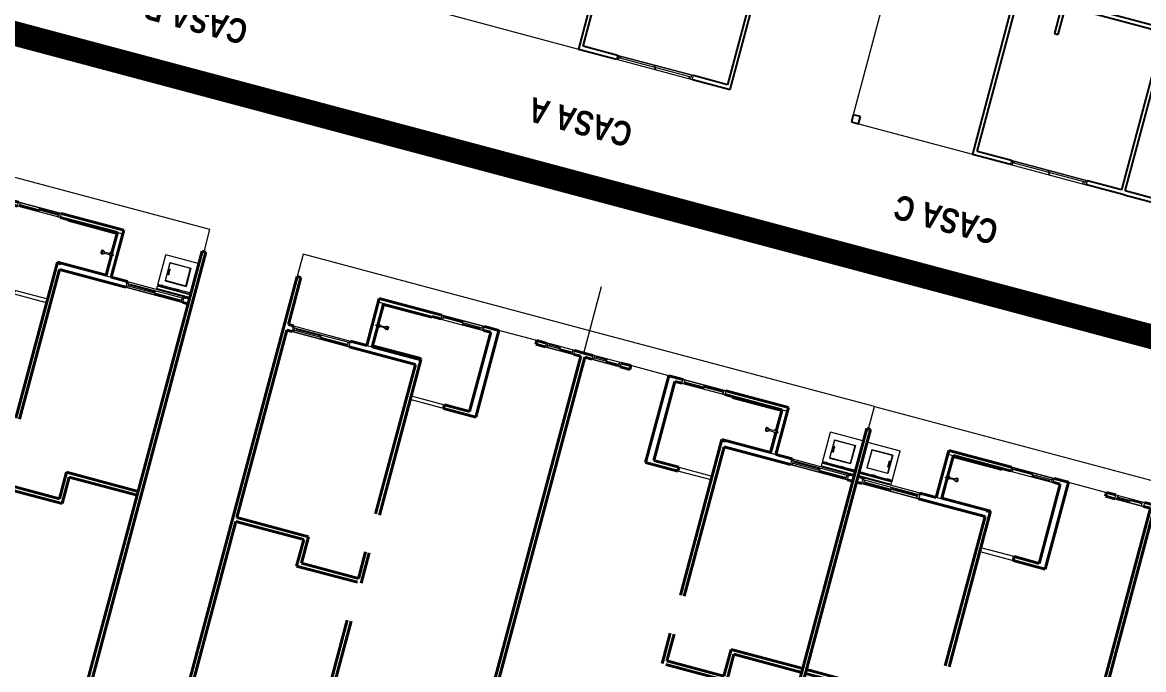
# Model space of a CAD drawing. Header units: metres. Extents: x 689715 to 690980, y 1005284 to 1006835.
# Drawn here: x 690656.4 to 690679.23, y 1005480.28 to 1005493.45 of the extents above; entities that cross this region are included whole.
import ezdxf

# ---------------------------------------------------------------- set-up
doc = ezdxf.new("R2010")
doc.units = ezdxf.units.M
doc.linetypes.add('Dash', pattern=[0.006, 0.003, -0.003])
for name, color, linetype in [('0_HUELLA MAYA 3R', 7, 'Continuous'), ('A-BLDG', 7, 'Continuous'), ('C-LOTE-LINEA', 230, 'Continuous'), ('POLIGONO EFECTIVO FIII', 6, 'Continuous')]:
    doc.layers.add(name, color=color, linetype=linetype)
for name, color, linetype, lineweight in [('A-AREA', 250, 'Dash', 9), ('A-COLS', 52, 'Continuous', 9), ('A-FLOR', 250, 'Continuous', 9), ('A-GLAZ', 151, 'Continuous', 9), ('A-WALL', 250, 'Continuous', 9), ('G-ANNO-TEXT', 2, 'Continuous', 9), ('G-IMPT', 8, 'Continuous', 9), ('P-PIPE', 250, 'Continuous', 9), ('P-SANR-FIXT', 250, 'Continuous', 9), ('Q-SPCQ', 91, 'Continuous', 9)]:
    doc.layers.add(name, color=color, linetype=linetype, lineweight=lineweight)
doc.styles.add('Arial_B', font='', dxfattribs={"width": 0.8, "height": 0.5})
doc.styles.get('Arial_B').set_extended_font_data('Arial', bold=True)

# ---------------------------------------------------------------- blocks, each defined once
blk = doc.blocks.new('Window-Sliding - VENTANA DE 1_60 X 1_20-V1-PLANO CLAVE')
at = {"layer": 'A-GLAZ'}
for p, q in [((0.8, 0.04), (-0.8, 0.04)), ((-0.8, 0.04), (-0.8, -0.04)), ((-0.8, 0.04), (0.8, 0.04)), ((-0.762, -0.04), (-0.762, 0.04)), ((-0.762, 0.04), (-0.762, -0.04)), ((-0.727, 0.04), (-0.727, -0.001)), ((-0.022, 0.04), (-0.022, -0.001)), ((0, -0.001), (0, 0.04)), ((0.762, 0.04), (0.762, -0.04)), ((0.8, -0.04), (0.8, 0.04)), ((-0.8, -0.043), (0.8, -0.043)), ((-0.8, -0.043), (0.8, -0.043)), ((-0.8, -0.043), (0.8, -0.043)), ((0.762, -0.001), (-0.762, -0.001)), ((0, -0.001), (0, -0.04)), ((0.023, -0.04), (0.023, -0.001)), ((0.727, -0.04), (0.727, -0.001))]:
    blk.add_line(p, q, dxfattribs=at)
blk = doc.blocks.new('FRESNO C')
at = {"layer": 'A-COLS', "color": 141, "lineweight": 25}
for p, q in [((7.3, 17.35), (7.15, 17.35)), ((7.15, 17.35), (7.15, 17.2)), ((7.3, 17.2), (7.3, 17.35)), ((7.15, 17.2), (7.3, 17.2))]:
    blk.add_line(p, q, dxfattribs=at)
at = {"layer": 'A-FLOR', "color": 141}
for p, q in [((7.15, 17.35), (4.75, 17.35)), ((7.3, 13.25), (7.3, 17.2))]:
    blk.add_line(p, q, dxfattribs=at)
at = {"layer": 'A-WALL', "color": 141, "lineweight": 25}
for p, q in [((2.35, 17.35), (1.55, 17.35)), ((4.75, 17.35), (3.95, 17.35)), ((4.75, 14.15), (4.75, 17.35)), ((1.63, 17.27), (2.35, 17.27)), ((1.63, 13.95), (1.63, 17.27)), ((3.95, 17.27), (4.67, 17.27)), ((4.67, 17.27), (4.67, 14.15)), ((3.69, 14.55), (3.69, 13.95)), ((3.77, 14.55), (3.69, 14.55)), ((3.77, 13.87), (3.77, 14.55)), ((3.69, 13.95), (1.63, 13.95)), ((1.63, 13.87), (3.77, 13.87))]:
    blk.add_line(p, q, dxfattribs=at)
at = {"layer": 'A-GLAZ', "color": 141, "rotation": 180}
blk.add_blockref('Window-Sliding - VENTANA DE 1_60 X 1_20-V1-PLANO CLAVE', (3.15, 17.31), dxfattribs=at)
at = {"layer": 'G-ANNO-TEXT', "color": 141, "insert": (3.858, 19.029), "char_height": 0.5, "width": 2.64557, "attachment_point": 1, "style": 'Arial_B'}
blk.add_mtext('CASA C', dxfattribs=at)
blk = doc.blocks.new('FRESNO B')
at = {"layer": 'A-WALL', "color": 141, "lineweight": 25}
for p, q in [((8.85, 17.35), (7.917, 17.35)), ((7.917, 17.27), (8.85, 17.27)), ((8.85, 17.27), (8.85, 12.65))]:
    blk.add_line(p, q, dxfattribs=at)
at = {"layer": 'G-ANNO-TEXT', "color": 141, "insert": (4.063, 19.029), "char_height": 0.5, "width": 2.64557, "attachment_point": 1, "style": 'Arial_B'}
blk.add_mtext('CASA B', dxfattribs=at)
blk = doc.blocks.new('FRESNO A')
at = {"layer": 'A-FLOR', "color": 141}
blk.add_line((7.917, 17.35), (4.75, 17.35), dxfattribs=at)
at = {"layer": 'A-WALL', "color": 141, "lineweight": 25}
for p, q in [((2.35, 17.35), (1.55, 17.35)), ((1.55, 17.35), (1.55, 13.575)), ((4.75, 17.35), (3.95, 17.35)), ((4.75, 14.15), (4.75, 17.35)), ((1.63, 17.27), (2.35, 17.27)), ((1.63, 13.95), (1.63, 17.27)), ((3.95, 17.27), (4.67, 17.27)), ((4.67, 17.27), (4.67, 14.15))]:
    blk.add_line(p, q, dxfattribs=at)
at = {"layer": 'A-GLAZ', "color": 141, "rotation": 180}
blk.add_blockref('Window-Sliding - VENTANA DE 1_60 X 1_20-V1-PLANO CLAVE', (3.15, 17.31), dxfattribs=at)
at = {"layer": 'G-ANNO-TEXT', "color": 141, "insert": (3.261, 19.029), "char_height": 0.5, "width": 2.64557, "attachment_point": 1, "style": 'Arial_B'}
blk.add_mtext('CASA A', dxfattribs=at)
blk = doc.blocks.new('Shower_System-Symmons-Dia-Shower-Tub_Spout - DUCHA-743155-NIVEL 000')
at = {"layer": 'P-PIPE'}
for p, q in [((10.057, 11.284), (10.031, 11.284)), ((10.031, 11.208), (10.057, 11.208)), ((10.063, 11.278), (10.057, 11.284)), ((10.057, 11.208), (10.063, 11.215)), ((10.07, 11.266), (10.063, 11.278)), ((10.063, 11.215), (10.07, 11.227)), ((10.085, 11.266), (10.07, 11.266)), ((10.07, 11.227), (10.085, 11.227)), ((10.085, 11.259), (10.091, 11.259)), ((10.085, 11.234), (10.091, 11.234)), ((10.241, 11.259), (10.091, 11.259)), ((10.091, 11.234), (10.241, 11.234)), ((10.246, 11.278), (10.241, 11.261)), ((10.241, 11.261), (10.241, 11.259)), ((10.241, 11.234), (10.241, 11.259)), ((10.241, 11.234), (10.241, 11.232)), ((10.241, 11.232), (10.246, 11.215)), ((10.246, 11.215), (10.246, 11.278)), ((10.25, 11.278), (10.246, 11.278)), ((10.246, 11.215), (10.25, 11.215)), ((10.25, 11.259), (10.25, 11.278)), ((10.275, 11.259), (10.25, 11.259)), ((10.25, 11.234), (10.275, 11.234)), ((10.25, 11.215), (10.25, 11.234)), ((10.275, 11.234), (10.275, 11.259))]:
    blk.add_line(p, q, dxfattribs=at)
for centre, major_axis, ratio, start_param, end_param in [((10.057, 11.246), (0, 0.038), 0.494548, 0, 3.141593), ((10.085, 11.246), (0, 0.0191), 0.424754, 5.442117, 10.265847), ((10.085, 11.246), (0, 0.0127), 0.424754, 0, 3.141593)]:
    blk.add_ellipse(centre, major_axis=major_axis, ratio=ratio, start_param=start_param, end_param=end_param, dxfattribs=at)
blk.add_open_spline([(10.031, 11.284), (10.029, 11.284), (10.025, 11.282), (10.02, 11.274), (10.017, 11.262), (10.015, 11.25), (10.016, 11.237), (10.018, 11.225), (10.021, 11.218), (10.024, 11.213), (10.026, 11.21), (10.029, 11.209), (10.03, 11.208), (10.031, 11.208)], degree=3, knots=[-1, -1, -1, -1, -0.868421, -0.736842, -0.631579, -0.526316, -0.421053, -0.315789, -0.210526, -0.157895, -0.105263, -0.052632, 0, 0, 0, 0], dxfattribs=at)
for points in [[(10.091, 11.259), (10.09, 11.261), (10.089, 11.263), (10.087, 11.265), (10.086, 11.266), (10.085, 11.266)], [(10.085, 11.227), (10.086, 11.227), (10.087, 11.228), (10.089, 11.23), (10.09, 11.232), (10.091, 11.234)]]:
    blk.add_open_spline(points, degree=3, dxfattribs=at)
at = {"layer": 'P-SANR-FIXT'}
for p, q in [((10.199, 11.278), (10.199, 11.259)), ((10.235, 11.278), (10.199, 11.278)), ((10.199, 11.234), (10.199, 11.215)), ((10.199, 11.215), (10.235, 11.215)), ((10.244, 11.269), (10.244, 11.278)), ((10.244, 11.215), (10.244, 11.224))]:
    blk.add_line(p, q, dxfattribs=at)
blk = doc.blocks.new('Washer_320 - 11ZWSH05_dwg-1011216-NIVEL 000')
at = {"layer": 'G-IMPT'}
for p, q in [((0, 0.686), (0, 0)), ((0, 0.686), (0.051, 0.686)), ((0.049, 0.686), (0.051, 0.686)), ((0.076, 0.686), (0.051, 0.686)), ((0.051, 0), (0.051, 0.686)), ((0.051, 0), (0.051, 0.686)), ((0.076, 0.686), (0.076, 0.673)), ((0.076, 0.686), (0.708, 0.686)), ((0.708, 0), (0.708, 0.686)), ((0.056, 0.013), (0.056, 0.673)), ((0.056, 0.013), (0.056, 0.673)), ((0.063, 0.673), (0.056, 0.673)), ((0.056, 0.673), (0.063, 0.673)), ((0.063, 0.013), (0.063, 0.673)), ((0.085, 0.673), (0.063, 0.673)), ((0.063, 0.013), (0.063, 0.673)), ((0.063, 0.673), (0.085, 0.673)), ((0.068, 0.629), (0.07, 0.639)), ((0.076, 0.629), (0.068, 0.629)), ((0.068, 0.629), (0.069, 0.628)), ((0.068, 0.629), (0.068, 0.616)), ((0.076, 0.629), (0.068, 0.629)), ((0.069, 0.615), (0.068, 0.616)), ((0.068, 0.616), (0.075, 0.616)), ((0.068, 0.616), (0.068, 0.603)), ((0.068, 0.616), (0.075, 0.616)), ((0.069, 0.604), (0.068, 0.603)), ((0.07, 0.604), (0.068, 0.603)), ((0.07, 0.604), (0.068, 0.603)), ((0.068, 0.591), (0.068, 0.603)), ((0.075, 0.603), (0.068, 0.603)), ((0.075, 0.603), (0.068, 0.603)), ((0.069, 0.592), (0.068, 0.591)), ((0.076, 0.591), (0.068, 0.591)), ((0.07, 0.581), (0.068, 0.591)), ((0.076, 0.591), (0.068, 0.591)), ((0.07, 0.639), (0.072, 0.646)), ((0.077, 0.639), (0.07, 0.639)), ((0.07, 0.639), (0.07, 0.635)), ((0.077, 0.639), (0.07, 0.639)), ((0.07, 0.584), (0.07, 0.581)), ((0.077, 0.581), (0.07, 0.581)), ((0.07, 0.581), (0.072, 0.574)), ((0.077, 0.581), (0.07, 0.581)), ((0.074, 0.648), (0.072, 0.646)), ((0.079, 0.646), (0.072, 0.646)), ((0.079, 0.646), (0.072, 0.646)), ((0.072, 0.577), (0.072, 0.574)), ((0.074, 0.572), (0.072, 0.574)), ((0.079, 0.574), (0.072, 0.574)), ((0.079, 0.574), (0.072, 0.574)), ((0.074, 0.648), (0.081, 0.648)), ((0.074, 0.648), (0.081, 0.648)), ((0.074, 0.572), (0.081, 0.572)), ((0.074, 0.572), (0.081, 0.572)), ((0.076, 0.629), (0.075, 0.616)), ((0.081, 0.61), (0.075, 0.616)), ((0.075, 0.616), (0.075, 0.603)), ((0.081, 0.61), (0.075, 0.603)), ((0.076, 0.591), (0.075, 0.603)), ((0.077, 0.639), (0.076, 0.629)), ((0.076, 0.629), (0.081, 0.61)), ((0.076, 0.591), (0.081, 0.61)), ((0.076, 0.591), (0.077, 0.581)), ((0.077, 0.639), (0.079, 0.646)), ((0.077, 0.639), (0.081, 0.61)), ((0.077, 0.581), (0.081, 0.61)), ((0.077, 0.581), (0.079, 0.574)), ((0.079, 0.646), (0.081, 0.648)), ((0.079, 0.646), (0.081, 0.61)), ((0.079, 0.574), (0.081, 0.61)), ((0.081, 0.61), (0.079, 0.609)), ((0.081, 0.61), (0.079, 0.609)), ((0.079, 0.574), (0.081, 0.572)), ((0.08, 0.61), (0.081, 0.61)), ((0.08, 0.61), (0.081, 0.61)), ((0.08, 0.61), (0.081, 0.61)), ((0.08, 0.61), (0.081, 0.61)), ((0.084, 0.646), (0.081, 0.648)), ((0.081, 0.648), (0.081, 0.61)), ((0.084, 0.646), (0.081, 0.61)), ((0.086, 0.639), (0.081, 0.61)), ((0.087, 0.629), (0.081, 0.61)), ((0.088, 0.616), (0.081, 0.61)), ((0.088, 0.603), (0.081, 0.61)), ((0.086, 0.581), (0.081, 0.61)), ((0.087, 0.591), (0.081, 0.61)), ((0.084, 0.574), (0.081, 0.61)), ((0.081, 0.572), (0.081, 0.61)), ((0.084, 0.574), (0.081, 0.572)), ((0.084, 0.646), (0.086, 0.639)), ((0.086, 0.581), (0.084, 0.574)), ((0.085, 0.641), (0.085, 0.673)), ((0.085, 0.342), (0.085, 0.579)), ((0.086, 0.639), (0.087, 0.629)), ((0.087, 0.629), (0.086, 0.628)), ((0.087, 0.629), (0.086, 0.628)), ((0.086, 0.592), (0.087, 0.591)), ((0.086, 0.592), (0.087, 0.591)), ((0.086, 0.581), (0.087, 0.591)), ((0.087, 0.629), (0.088, 0.616)), ((0.087, 0.616), (0.088, 0.616)), ((0.088, 0.603), (0.087, 0.603)), ((0.088, 0.603), (0.087, 0.591)), ((0.088, 0.603), (0.088, 0.616)), ((0.58, 0.564), (0.195, 0.564)), ((0.195, 0.564), (0.195, 0.122)), ((0.2, 0.559), (0.195, 0.564)), ((0.2, 0.127), (0.2, 0.559)), ((0.2, 0.559), (0.575, 0.559)), ((0.332, 0.537), (0.328, 0.533)), ((0.328, 0.528), (0.328, 0.533)), ((0.328, 0.533), (0.339, 0.533)), ((0.332, 0.524), (0.328, 0.528)), ((0.328, 0.528), (0.339, 0.528)), ((0.332, 0.537), (0.337, 0.537)), ((0.332, 0.537), (0.341, 0.536)), ((0.332, 0.524), (0.341, 0.525)), ((0.337, 0.524), (0.332, 0.524)), ((0.344, 0.536), (0.337, 0.537)), ((0.344, 0.525), (0.337, 0.524)), ((0.341, 0.536), (0.339, 0.533)), ((0.339, 0.533), (0.339, 0.528)), ((0.339, 0.533), (0.35, 0.532)), ((0.339, 0.528), (0.35, 0.529)), ((0.341, 0.525), (0.339, 0.528)), ((0.344, 0.536), (0.341, 0.536)), ((0.341, 0.536), (0.35, 0.535)), ((0.35, 0.526), (0.341, 0.525)), ((0.344, 0.525), (0.341, 0.525)), ((0.344, 0.536), (0.35, 0.535)), ((0.344, 0.525), (0.35, 0.526)), ((0.35, 0.535), (0.425, 0.535)), ((0.35, 0.532), (0.35, 0.535)), ((0.35, 0.532), (0.35, 0.529)), ((0.35, 0.532), (0.425, 0.532)), ((0.35, 0.526), (0.35, 0.529)), ((0.425, 0.529), (0.35, 0.529)), ((0.35, 0.526), (0.425, 0.526)), ((0.425, 0.535), (0.431, 0.536)), ((0.425, 0.535), (0.434, 0.536)), ((0.425, 0.535), (0.425, 0.532)), ((0.425, 0.532), (0.436, 0.533)), ((0.425, 0.529), (0.425, 0.532)), ((0.425, 0.529), (0.425, 0.526)), ((0.425, 0.529), (0.436, 0.528)), ((0.431, 0.525), (0.425, 0.526)), ((0.425, 0.526), (0.434, 0.525)), ((0.431, 0.536), (0.438, 0.537)), ((0.431, 0.536), (0.434, 0.536)), ((0.431, 0.525), (0.438, 0.524)), ((0.431, 0.525), (0.434, 0.525)), ((0.443, 0.537), (0.434, 0.536)), ((0.436, 0.533), (0.434, 0.536)), ((0.436, 0.528), (0.434, 0.525)), ((0.443, 0.524), (0.434, 0.525)), ((0.436, 0.528), (0.436, 0.533)), ((0.436, 0.533), (0.447, 0.533)), ((0.436, 0.528), (0.447, 0.528)), ((0.443, 0.537), (0.438, 0.537)), ((0.438, 0.524), (0.443, 0.524)), ((0.443, 0.537), (0.447, 0.533)), ((0.443, 0.524), (0.447, 0.528)), ((0.447, 0.528), (0.447, 0.533)), ((0.58, 0.564), (0.575, 0.559)), ((0.575, 0.559), (0.575, 0.127)), ((0.58, 0.564), (0.58, 0.122)), ((0.074, 0.342), (0.073, 0.342)), ((0.073, 0.316), (0.073, 0.342)), ((0.084, 0.342), (0.073, 0.342)), ((0.074, 0.316), (0.073, 0.316)), ((0.073, 0.316), (0.084, 0.316)), ((0.073, 0.304), (0.074, 0.304)), ((0.073, 0.304), (0.073, 0.278)), ((0.073, 0.304), (0.084, 0.304)), ((0.074, 0.278), (0.073, 0.278)), ((0.084, 0.278), (0.073, 0.278)), ((0.074, 0.266), (0.073, 0.266)), ((0.084, 0.266), (0.073, 0.266)), ((0.073, 0.24), (0.073, 0.266)), ((0.084, 0.24), (0.073, 0.24)), ((0.073, 0.24), (0.074, 0.24)), ((0.089, 0.342), (0.084, 0.342)), ((0.084, 0.316), (0.084, 0.342)), ((0.089, 0.316), (0.084, 0.316)), ((0.089, 0.304), (0.084, 0.304)), ((0.084, 0.278), (0.084, 0.304)), ((0.089, 0.278), (0.084, 0.278)), ((0.084, 0.266), (0.089, 0.266)), ((0.084, 0.266), (0.084, 0.24)), ((0.089, 0.24), (0.084, 0.24)), ((0.085, 0.304), (0.085, 0.316)), ((0.085, 0.266), (0.085, 0.278)), ((0.085, 0.013), (0.085, 0.24)), ((0.089, 0.342), (0.089, 0.316)), ((0.089, 0.304), (0.089, 0.278)), ((0.089, 0.24), (0.089, 0.266)), ((0.063, 0.013), (0.056, 0.013)), ((0.063, 0.013), (0.056, 0.013)), ((0.056, 0.013), (0.057, 0.013)), ((0.063, 0.013), (0.085, 0.013)), ((0.076, 0.013), (0.076, 0)), ((0.2, 0.127), (0.195, 0.122)), ((0.58, 0.122), (0.195, 0.122)), ((0.2, 0.127), (0.575, 0.127)), ((0.575, 0.127), (0.58, 0.122)), ((0, 0), (0.051, 0)), ((0.051, 0), (0.049, 0)), ((0.076, 0), (0.051, 0)), ((0.708, 0), (0.076, 0))]:
    blk.add_line(p, q, dxfattribs=at)
blk = doc.blocks.new('Washer_320 - LAVADORA-1011223-NIVEL 000')
blk.add_blockref('Washer_320 - 11ZWSH05_dwg-1011216-NIVEL 000', (0, 0))
blk = doc.blocks.new('Window-Sliding - VENTANA DE 1_20 X 1_20-775562-NIVEL 000')
at = {"layer": 'A-GLAZ'}
for p, q in [((0.6, 0.06), (-0.6, 0.06)), ((-0.6, 0.06), (-0.6, -0.023)), ((-0.6, 0.06), (0.6, 0.06)), ((-0.562, -0.023), (-0.562, 0.06)), ((-0.562, 0.06), (-0.562, -0.023)), ((0.562, 0.019), (-0.562, 0.019)), ((-0.527, 0.06), (-0.527, 0.019)), ((-0.022, 0.039), (-0.527, 0.039)), ((-0.022, 0.06), (-0.022, 0.019)), ((0, 0.019), (0, 0.06)), ((0, 0.019), (0, -0.023)), ((0.023, -0.023), (0.023, 0.019)), ((0.527, -0.023), (0.527, 0.019)), ((0.562, 0.06), (0.562, -0.023)), ((0.6, -0.023), (0.6, 0.06)), ((-0.6, -0.023), (0.6, -0.023)), ((-0.6, -0.023), (0.6, -0.023)), ((-0.6, -0.023), (0.6, -0.023)), ((0.023, -0.002), (0.527, -0.002))]:
    blk.add_line(p, q, dxfattribs=at)
blk = doc.blocks.new('Window-Sliding - VENTANA DE 0_60X0_90-1017190-NIVEL 000')
at = {"layer": 'A-GLAZ'}
for p, q in [((0.3, 0.04), (-0.3, 0.04)), ((-0.3, 0.04), (-0.3, -0.043)), ((-0.3, 0.04), (0.3, 0.04)), ((-0.262, -0.043), (-0.262, 0.04)), ((-0.262, 0.04), (-0.262, -0.043)), ((-0.227, 0.04), (-0.227, -0.001)), ((-0.022, 0.019), (-0.227, 0.019)), ((-0.022, 0.04), (-0.022, -0.001)), ((0, -0.001), (0, 0.04)), ((0.262, 0.04), (0.262, -0.043)), ((0.3, -0.043), (0.3, 0.04)), ((-0.3, -0.043), (0.3, -0.043)), ((-0.3, -0.043), (0.3, -0.043)), ((-0.3, -0.043), (0.3, -0.043)), ((0.262, -0.001), (-0.262, -0.001)), ((0, -0.001), (0, -0.043)), ((0.023, -0.043), (0.023, -0.001)), ((0.023, -0.022), (0.227, -0.022)), ((0.227, -0.043), (0.227, -0.001))]:
    blk.add_line(p, q, dxfattribs=at)
blk = doc.blocks.new('Window-Sliding - VENTANA DE 0_90 X 0_60-1017514-NIVEL 000')
at = {"layer": 'A-GLAZ'}
for p, q in [((-0.45, -0.04), (-0.45, 0.043)), ((-0.45, 0.043), (0.45, 0.043)), ((-0.45, 0.043), (0.45, 0.043)), ((-0.45, 0.043), (0.45, 0.043)), ((-0.412, 0.043), (-0.412, -0.04)), ((-0.412, -0.04), (-0.412, 0.043)), ((0.412, 0.001), (-0.412, 0.001)), ((-0.377, -0.04), (-0.377, 0.001)), ((-0.022, -0.04), (-0.022, 0.001)), ((0, 0.001), (0, 0.043)), ((0, 0.001), (0, -0.04)), ((0.023, 0.043), (0.023, 0.001)), ((0.023, 0.022), (0.377, 0.022)), ((0.377, 0.043), (0.377, 0.001)), ((0.412, -0.04), (0.412, 0.043)), ((0.45, 0.043), (0.45, -0.04)), ((0.45, -0.04), (-0.45, -0.04)), ((-0.45, -0.04), (0.45, -0.04)), ((-0.022, -0.019), (-0.377, -0.019))]:
    blk.add_line(p, q, dxfattribs=at)
blk = doc.blocks.new('MEDIANERA')
at = {"layer": 'A-AREA', "color": 8}
blk.add_line((12.04, 5.175), (12.04, 5.176), dxfattribs=at)
at = {"layer": 'A-FLOR', "color": 8}
for p, q in [((12.04, 12.257), (6.04, 12.257)), ((12.04, 11.787), (12.04, 12.257)), ((7.83, 11.787), (7.03, 11.787)), ((8.51, 10.039), (9.21, 10.039)), ((9.21, 9.959), (8.51, 9.959)), ((12.04, 5.175), (12.04, 5.176))]:
    blk.add_line(p, q, dxfattribs=at)
at = {"layer": 'A-WALL', "color": 8, "lineweight": 40}
for p, q in [((6.23, 11.787), (6.04, 11.787)), ((6.08, 11.707), (6.23, 11.707)), ((6.08, 3.288), (6.08, 11.707)), ((7.03, 11.787), (6.83, 11.787)), ((6.83, 11.707), (7.03, 11.707)), ((7.03, 11.707), (7.03, 11.787)), ((7.83, 11.787), (7.83, 9.959)), ((8.13, 11.787), (7.83, 11.787)), ((7.98, 10.039), (7.98, 11.707)), ((7.98, 11.707), (8.13, 11.707)), ((10.35, 11.787), (9.03, 11.787)), ((9.03, 11.707), (10.235, 11.707)), ((9.201, 11.707), (9.201, 11.692)), ((9.201, 11.692), (10.235, 11.692)), ((10.235, 11.692), (10.235, 11.259)), ((10.35, 10.797), (10.35, 11.787)), ((12.04, 11.787), (12, 11.787)), ((12, 11.787), (12, 5.176)), ((10.235, 11.234), (10.235, 10.812)), ((9.21, 10.812), (9.21, 7.529)), ((10.235, 10.812), (9.21, 10.812)), ((9.29, 10.797), (9.21, 10.797)), ((10.69, 10.797), (10.35, 10.797)), ((10.69, 10.76), (10.69, 10.797)), ((11.999, 10.797), (11.89, 10.797)), ((11.89, 10.797), (11.89, 10.76)), ((9.29, 10.677), (10.69, 10.677)), ((9.29, 7.529), (9.29, 10.677)), ((11.89, 10.677), (11.996, 10.677)), ((11.997, 10.677), (12, 10.677)), ((7.83, 9.959), (8.51, 9.959)), ((8.51, 10.039), (7.98, 10.039)), ((8.51, 9.959), (8.51, 10.039)), ((9.21, 6.729), (9.21, 6.09)), ((9.29, 6.17), (9.29, 6.729)), ((10.49, 6.729), (10.49, 6.17)), ((12, 6.729), (10.49, 6.729)), ((10.57, 6.09), (10.57, 6.649)), ((10.57, 6.649), (12, 6.649)), ((10.49, 6.17), (9.29, 6.17)), ((9.29, 6.09), (10.57, 6.09)), ((12, 5.175), (12, 2.291))]:
    blk.add_line(p, q, dxfattribs=at)
at = {"layer": 'A-WALL', "color": 8}
for p, q in [((10.35, 11.707), (10.235, 11.707)), ((10.25, 11.707), (10.25, 11.278)), ((10.25, 11.215), (10.25, 10.797)), ((9.29, 10.797), (10.35, 10.797)), ((10.69, 10.797), (11.89, 10.797)), ((11.999, 10.797), (12, 10.797)), ((11.997, 10.677), (11.996, 10.677))]:
    blk.add_line(p, q, dxfattribs=at)
at = {"layer": 'A-GLAZ', "color": 8, "rotation": 180}
for name, p in [('Window-Sliding - VENTANA DE 0_60X0_90-1017190-NIVEL 000', (6.53, 11.747)), ('Window-Sliding - VENTANA DE 0_90 X 0_60-1017514-NIVEL 000', (8.58, 11.747)), ('Window-Sliding - VENTANA DE 1_20 X 1_20-775562-NIVEL 000', (11.29, 10.737))]:
    blk.add_blockref(name, p, dxfattribs=at)
at = {"layer": 'P-SANR-FIXT', "color": 8}
blk.add_blockref('Shower_System-Symmons-Dia-Shower-Tub_Spout - DUCHA-743155-NIVEL 000', (0, 0), dxfattribs=at)
at = {"layer": 'Q-SPCQ', "color": 8, "rotation": 90}
blk.add_blockref('Washer_320 - LAVADORA-1011223-NIVEL 000', (11.99, 10.816), dxfattribs=at)
blk = doc.blocks.new('Shower_System-Symmons-Dia-Shower-Tub_Spout - DUCHA-690611-NIVEL 000')
at = {"layer": 'P-PIPE'}
for p, q in [((1.804, 11.234), (1.804, 11.259)), ((1.804, 11.259), (1.83, 11.259)), ((1.83, 11.234), (1.804, 11.234)), ((1.83, 11.259), (1.83, 11.278)), ((1.83, 11.278), (1.834, 11.278)), ((1.83, 11.215), (1.83, 11.234)), ((1.834, 11.215), (1.83, 11.215)), ((1.834, 11.215), (1.834, 11.278)), ((1.834, 11.278), (1.838, 11.261)), ((1.838, 11.232), (1.834, 11.215)), ((1.838, 11.261), (1.838, 11.259)), ((1.838, 11.234), (1.838, 11.259)), ((1.838, 11.259), (1.989, 11.259)), ((1.989, 11.234), (1.838, 11.234)), ((1.838, 11.234), (1.838, 11.232)), ((1.995, 11.259), (1.989, 11.259)), ((1.995, 11.234), (1.989, 11.234)), ((1.995, 11.266), (2.01, 11.266)), ((2.01, 11.227), (1.995, 11.227)), ((2.01, 11.266), (2.017, 11.278)), ((2.017, 11.215), (2.01, 11.227)), ((2.017, 11.278), (2.023, 11.284)), ((2.023, 11.208), (2.017, 11.215)), ((2.023, 11.284), (2.049, 11.284)), ((2.049, 11.208), (2.023, 11.208))]:
    blk.add_line(p, q, dxfattribs=at)
for centre, major_axis, ratio, start_param, end_param in [((1.995, 11.246), (0, 0.0191), 0.424754, 2.300524, 7.124254), ((1.995, 11.246), (0, 0.0127), 0.424754, 3.141593, 6.283185), ((2.023, 11.246), (0, 0.038), 0.494548, 3.141593, 6.283185)]:
    blk.add_ellipse(centre, major_axis=major_axis, ratio=ratio, start_param=start_param, end_param=end_param, dxfattribs=at)
for points in [[(1.989, 11.259), (1.989, 11.261), (1.991, 11.263), (1.993, 11.265), (1.994, 11.266), (1.995, 11.266)], [(1.995, 11.227), (1.994, 11.227), (1.993, 11.228), (1.991, 11.23), (1.989, 11.232), (1.989, 11.234)]]:
    blk.add_open_spline(points, degree=3, dxfattribs=at)
blk.add_open_spline([(2.049, 11.284), (2.049, 11.284), (2.051, 11.284), (2.054, 11.283), (2.056, 11.28), (2.059, 11.275), (2.062, 11.268), (2.064, 11.256), (2.064, 11.243), (2.063, 11.231), (2.06, 11.219), (2.055, 11.211), (2.051, 11.208), (2.049, 11.208)], degree=3, knots=[0, 0, 0, 0, 0.052632, 0.105263, 0.157895, 0.210526, 0.315789, 0.421053, 0.526316, 0.631579, 0.736842, 0.868421, 1, 1, 1, 1], dxfattribs=at)
at = {"layer": 'P-SANR-FIXT'}
for p, q in [((1.836, 11.269), (1.836, 11.278)), ((1.836, 11.215), (1.836, 11.224)), ((1.845, 11.278), (1.881, 11.278)), ((1.881, 11.215), (1.845, 11.215)), ((1.881, 11.278), (1.881, 11.259)), ((1.881, 11.234), (1.881, 11.215))]:
    blk.add_line(p, q, dxfattribs=at)
blk = doc.blocks.new('Window-Sliding - VENTANA DE 0_90 X 0_60-1017444-NIVEL 000')
at = {"layer": 'A-GLAZ'}
for p, q in [((0.45, 0.04), (-0.45, 0.04)), ((-0.45, 0.04), (-0.45, -0.043)), ((-0.45, 0.04), (0.45, 0.04)), ((-0.412, -0.043), (-0.412, 0.04)), ((-0.412, 0.04), (-0.412, -0.043)), ((-0.377, 0.04), (-0.377, -0.001)), ((-0.022, 0.019), (-0.377, 0.019)), ((-0.022, 0.04), (-0.022, -0.001)), ((0, -0.001), (0, 0.04)), ((0.412, 0.04), (0.412, -0.043)), ((0.45, -0.043), (0.45, 0.04)), ((-0.45, -0.043), (0.45, -0.043)), ((-0.45, -0.043), (0.45, -0.043)), ((-0.45, -0.043), (0.45, -0.043)), ((0.412, -0.001), (-0.412, -0.001)), ((0, -0.001), (0, -0.043)), ((0.023, -0.043), (0.023, -0.001)), ((0.023, -0.022), (0.377, -0.022)), ((0.377, -0.043), (0.377, -0.001))]:
    blk.add_line(p, q, dxfattribs=at)
blk = doc.blocks.new('ESQUINA')
at = {"layer": 'A-FLOR', "color": 8}
for p, q in [((96.276, 11.787), (96.276, 13.187)), ((96.276, 12.257), (102.316, 12.257)), ((102.316, 12.257), (102.316, 11.786)), ((97.266, 11.787), (98.066, 11.787)), ((99.446, 10.039), (98.746, 10.039)), ((98.746, 9.959), (99.446, 9.959))]:
    blk.add_line(p, q, dxfattribs=at)
at = {"layer": 'A-WALL', "color": 8, "lineweight": 40}
for p, q in [((96.276, 11.787), (96.466, 11.787)), ((96.316, 11.707), (96.316, 3.288)), ((96.466, 11.707), (96.317, 11.707)), ((97.066, 11.787), (97.266, 11.787)), ((97.266, 11.707), (97.066, 11.707)), ((97.266, 11.787), (97.266, 11.707)), ((98.066, 9.959), (98.066, 11.787)), ((98.066, 11.787), (98.366, 11.787)), ((98.216, 11.707), (98.216, 10.039)), ((98.366, 11.707), (98.216, 11.707)), ((99.266, 11.787), (100.586, 11.787)), ((99.451, 11.707), (99.266, 11.707)), ((99.451, 11.692), (99.451, 11.707)), ((100.471, 11.692), (99.451, 11.692)), ((100.471, 11.259), (100.471, 11.692)), ((100.586, 11.787), (100.586, 10.797)), ((102.236, 10.797), (102.236, 11.786)), ((102.236, 11.786), (102.316, 11.786)), ((102.316, 11.786), (102.316, -2.224)), ((100.471, 10.821), (100.471, 11.234)), ((99.446, 10.797), (100.471, 10.797)), ((99.446, 7.529), (99.446, 10.797)), ((99.451, 10.806), (99.451, 10.821)), ((99.451, 10.821), (100.471, 10.821)), ((100.471, 10.806), (99.451, 10.806)), ((100.471, 10.797), (100.471, 10.806)), ((100.586, 10.797), (100.926, 10.797)), ((100.926, 10.797), (100.926, 10.76)), ((102.126, 10.797), (102.236, 10.797)), ((102.126, 10.76), (102.126, 10.797)), ((100.926, 10.677), (99.526, 10.677)), ((99.526, 10.677), (99.526, 7.529)), ((102.236, 10.677), (102.126, 10.677)), ((102.236, 6.729), (102.236, 10.677)), ((98.746, 9.959), (98.066, 9.959)), ((98.216, 10.039), (98.746, 10.039)), ((98.746, 10.039), (98.746, 9.959)), ((99.446, 6.09), (99.446, 6.729)), ((99.526, 6.729), (99.526, 6.17)), ((100.726, 6.729), (102.236, 6.729)), ((100.726, 6.17), (100.726, 6.729)), ((102.236, 6.649), (100.806, 6.649)), ((100.806, 6.649), (100.806, 6.09)), ((102.236, 2.291), (102.236, 6.649)), ((99.526, 6.17), (100.726, 6.17)), ((100.806, 6.09), (99.526, 6.09)), ((99.446, 3.191), (99.446, 5.29)), ((99.526, 5.29), (99.526, 3.191))]:
    blk.add_line(p, q, dxfattribs=at)
at = {"layer": 'A-WALL', "color": 8}
for p, q in [((99.451, 11.707), (100.586, 11.707)), ((100.486, 11.278), (100.486, 11.707)), ((100.486, 10.797), (100.486, 11.215)), ((100.586, 10.797), (100.471, 10.797)), ((102.126, 10.797), (100.926, 10.797))]:
    blk.add_line(p, q, dxfattribs=at)
at = {"layer": 'A-GLAZ', "color": 8, "xscale": -1, "rotation": 180}
for name, p in [('Window-Sliding - VENTANA DE 0_60X0_90-1017190-NIVEL 000', (96.766, 11.747)), ('Window-Sliding - VENTANA DE 1_20 X 1_20-775562-NIVEL 000', (101.526, 10.737))]:
    blk.add_blockref(name, p, dxfattribs=at)
at = {"layer": 'A-GLAZ', "color": 8, "xscale": -1}
blk.add_blockref('Window-Sliding - VENTANA DE 0_90 X 0_60-1017444-NIVEL 000', (98.816, 11.747), dxfattribs=at)
at = {"layer": 'P-SANR-FIXT', "color": 8, "xscale": -1}
blk.add_blockref('Shower_System-Symmons-Dia-Shower-Tub_Spout - DUCHA-690611-NIVEL 000', (102.316, 0), dxfattribs=at)
blk = doc.blocks.new('HUELLA MAYA 3R')
at = {"layer": '0_HUELLA MAYA 3R', "lineweight": 40}
for p, q in [((1.04, -3.299), (0.96, -3.299)), ((0.96, -3.299), (0.96, -17.309))]:
    blk.add_line(p, q, dxfattribs=at)
at = {"layer": '0_HUELLA MAYA 3R'}
for name, p in [('ESQUINA', (-53.276, -15.086)), ('MEDIANERA', (24.96, -15.086))]:
    blk.add_blockref(name, p, dxfattribs=at)
at = {"layer": '0_HUELLA MAYA 3R', "xscale": -1}
for p in [(13.04, -15.086), (37.04, -15.086), (49.04, -15.086)]:
    blk.add_blockref('MEDIANERA', p, dxfattribs=at)

msp = doc.modelspace()

# ---------------------------------------------------------------- linework, layer by layer
at = {"layer": 'C-LOTE-LINEA'}
msp.add_lwpolyline([(690844.074, 1005443.127), (690613.606, 1005504.596)], dxfattribs=at)
at = {"layer": 'POLIGONO EFECTIVO FIII', "linetype": 'Continuous', "ltscale": 10, "const_width": 0.5}
msp.add_lwpolyline([(690669.467, 1005714.035), (690613.606, 1005504.596), (690844.074, 1005443.127)], dxfattribs=at)

# ---------------------------------------------------------------- block references
at = {"layer": '0_HUELLA MAYA 3R', "xscale": -1, "rotation": 345.0660436871627}
for p in [(690661.917, 1005491.711), (690710.229, 1005478.826)]:
    msp.add_blockref('HUELLA MAYA 3R', p, dxfattribs=at)
at = {"layer": 'A-BLDG'}
for name, p, rotation in [('FRESNO B', (690669.729, 1005510.327), 165.0663971945302), ('FRESNO A', (690676.782, 1005508.446), 165.066691336882), ('FRESNO C', (690684.802, 1005506.307), 165.066691336882), ('FRESNO B', (690691.855, 1005504.425), 165.0663971945302)]:
    msp.add_blockref(name, p, dxfattribs=dict(at, rotation=rotation))

doc.saveas('drawing.dxf')
